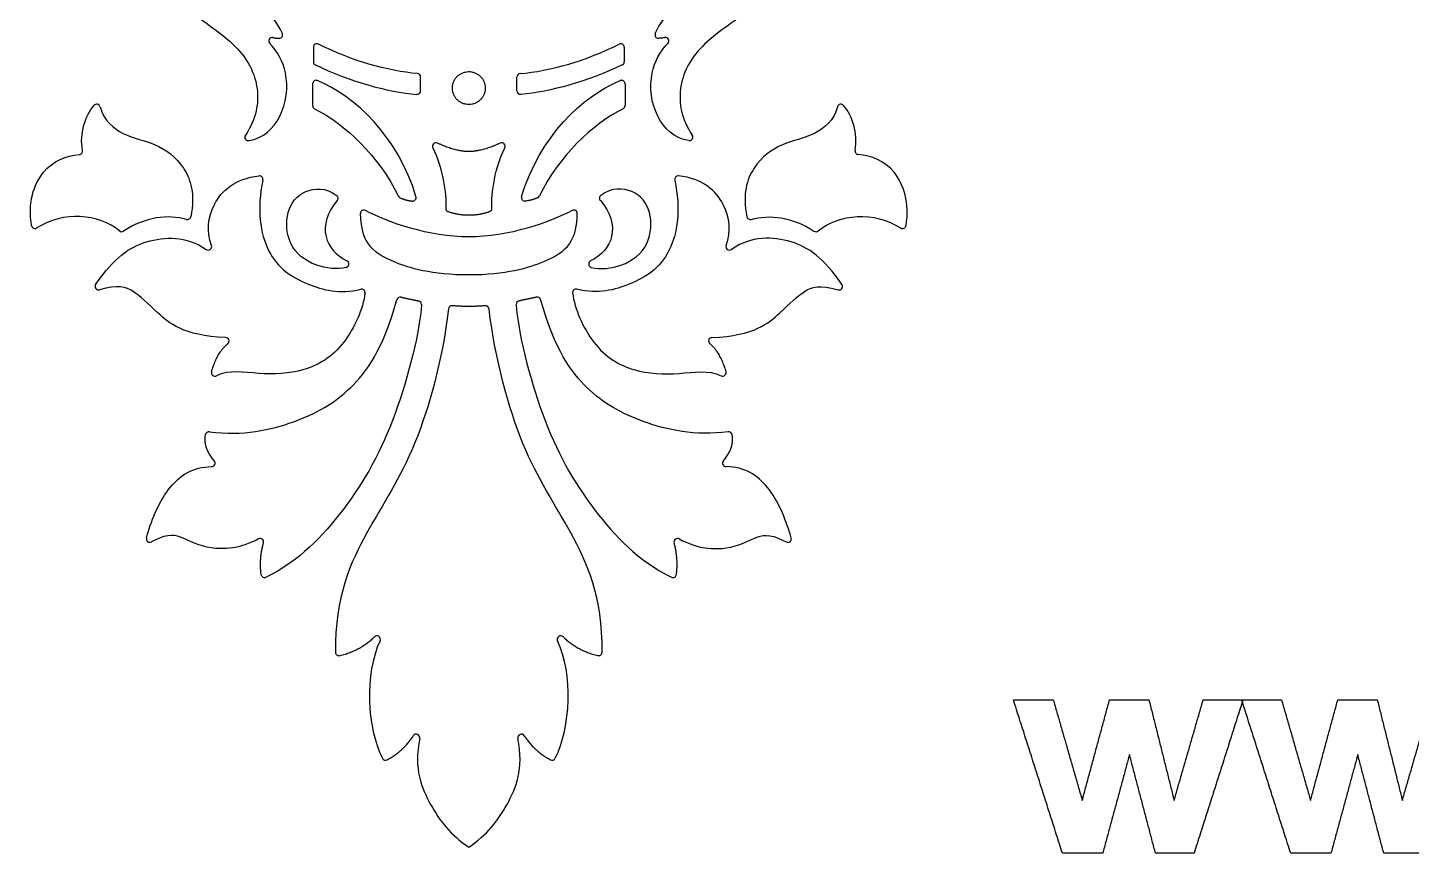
# Model space of a CAD drawing. Header units: millimetres. Extents: x -84 to 83, y -94 to 93.
# Drawn here: x -39.54 to -13.5, y -92.64 to -77.11 of the extents above; entities that cross this region are included whole.
import ezdxf

# ---------------------------------------------------------------- set-up
doc = ezdxf.new("R2010")
doc.units = ezdxf.units.MM
doc.header["$MEASUREMENT"] = 0
doc.layers.add('Default', color=18, linetype='Continuous')

msp = doc.modelspace()

# ---------------------------------------------------------------- linework, layer by layer
at = {"layer": 'Default', "color": 5}
for p, q in [((-34.16, -77.473), (-34.16, -77.748)), ((-28.309, -77.473), (-28.309, -77.748)), ((-32.141, -78.294), (-32.141, -78.035)), ((-30.329, -78.294), (-30.329, -78.035)), ((-34.175, -78.162), (-34.175, -78.573)), ((-28.294, -78.162), (-28.294, -78.573)), ((-37.301, -86.702), (-37.287, -86.655)), ((-25.168, -86.702), (-25.182, -86.655)), ((-37.154, -86.752), (-37.209, -86.78)), ((-25.316, -86.752), (-25.261, -86.78))]:
    msp.add_line(p, q, dxfattribs=at)
for centre, start, end in [((-34.935, -77.357), 78.2015, 225.9792), ((-34.805, -77.241), 270.1348, 22.3526), ((-27.664, -77.241), 157.6474, 269.8652), ((-27.535, -77.357), 314.0208, 101.7985), ((-34.095, -77.473), 62.8194, 180), ((-28.375, -77.473), 360, 117.1806), ((-34.095, -77.748), 180, 244.4769), ((-28.375, -77.748), 295.5231, 360), ((-34.109, -78.162), 67.9837, 180), ((-32.207, -78.035), 0, 85.3857), ((-30.263, -78.035), 94.6143, 180), ((-28.36, -78.162), 0, 112.0163), ((-32.207, -78.294), 265.5346, 0), ((-30.263, -78.294), 180, 274.4654), ((-38.24, -78.611), 15.4632, 139.5917), ((-34.109, -78.573), 180, 243.8794), ((-28.36, -78.573), 296.1206, 360), ((-24.23, -78.611), 40.4083, 164.5368), ((-35.385, -79.166), 146.6796, 279.4342), ((-27.084, -79.166), 260.5658, 33.3204), ((-38.57, -79.426), 275.4137, 10.3884), ((-31.854, -79.337), 65.2878, 207.8917), ((-30.615, -79.337), 332.1083, 114.7122), ((-23.899, -79.426), 169.6116, 264.5863), ((-35.175, -79.96), 347.625, 96.3573), ((-27.295, -79.96), 83.6427, 192.375), ((-33.76, -80.316), 318.1121, 52.6474), ((-32.507, -80.244), 205.4335, 243.767), ((-32.293, -80.302), 264.2821, 16.4132), ((-30.177, -80.302), 163.5868, 275.7179), ((-29.963, -80.244), 296.233, 334.5665), ((-28.71, -80.316), 127.3526, 221.8879), ((-36.532, -80.649), 254.6059, 348.8596), ((-33.211, -80.603), 61.3747, 181.8462), ((-31.604, -80.501), 175.638, 249.583), ((-30.865, -80.501), 290.417, 4.362), ((-29.258, -80.603), 358.1538, 118.6253), ((-25.938, -80.649), 191.1404, 285.3941), ((-39.399, -80.819), 189.9073, 302.7885), ((-37.767, -80.878), 230.3216, 303.1977), ((-24.702, -80.878), 236.8023, 309.6784), ((-23.071, -80.819), 237.2115, 350.0927), ((-36.14, -81.224), 235.6809, 20.0453), ((-26.329, -81.224), 159.9547, 304.3191), ((-33.557, -81.552), 284.788, 63.7579), ((-28.913, -81.552), 116.2421, 255.212), ((-38.204, -81.974), 145.001, 286.8497), ((-33.254, -82.09), 353.4844, 103.5864), ((-29.216, -82.09), 76.4136, 186.5156), ((-24.265, -81.974), 253.1503, 34.999), ((-32.523, -82.239), 76.8256, 164.0858), ((-32.192, -82.311), 356.7181, 79.0029), ((-30.277, -82.311), 100.9971, 183.2819), ((-29.946, -82.239), 15.9142, 103.1744), ((-31.551, -82.403), 85.2098, 173.0676), ((-30.919, -82.403), 6.9324, 94.7902), ((-35.814, -83), 308.9301, 87.5865), ((-26.656, -83), 92.4135, 231.0699), ((-36.014, -83.594), 163.5312, 295.0599), ((-26.456, -83.594), 244.9401, 16.4688), ((-36.126, -84.773), 82.2663, 169.2036), ((-26.344, -84.773), 10.7964, 97.7337), ((-36.076, -85.298), 270.2093, 40.1288), ((-26.393, -85.298), 139.8712, 269.7907), ((-37.238, -86.721), 163.6105, 296.2948), ((-35.162, -86.782), 343.2819, 118.128), ((-27.308, -86.782), 61.872, 196.7181), ((-25.231, -86.721), 243.7052, 16.3895), ((-35.078, -87.383), 186.2452, 295.7464), ((-27.391, -87.383), 244.2536, 353.7548), ((-32.964, -88.613), 334.619, 134.1925), ((-29.505, -88.613), 45.8075, 205.381), ((-33.678, -88.854), 180.7176, 283.8059), ((-28.792, -88.854), 256.1941, 359.2824), ((-32.224, -90.462), 348.5839, 147.2735), ((-30.246, -90.462), 32.7265, 191.4161), ((-32.803, -90.82), 206.712, 298.2909), ((-29.666, -90.82), 241.7091, 333.288)]:
    msp.add_arc(centre, 0.0658, start, end, dxfattribs=at)
for points, knots in [([(-35.692, -75.406), (-36.001, -75.042), (-36.742, -74.798), (-37.345, -75.32), (-37.223, -76.163), (-36.578, -76.765), (-35.525, -77.44), (-35.138, -78.199), (-35.23, -78.811), (-35.44, -79.13)], [38.537936, 38.537936, 38.537936, 38.537936, 40.018948, 41.555852, 43.092757, 44.629662, 46.166566, 47.703471, 49.081247, 49.081247, 49.081247, 49.081247]), ([(-26.777, -75.406), (-26.468, -75.042), (-25.727, -74.798), (-25.125, -75.32), (-25.246, -76.163), (-25.891, -76.765), (-26.945, -77.44), (-27.332, -78.199), (-27.239, -78.811), (-27.029, -79.13)], [38.537936, 38.537936, 38.537936, 38.537936, 40.018947, 41.555852, 43.092757, 44.629661, 46.166566, 47.703471, 49.081247, 49.081247, 49.081247, 49.081247]), ([(-35.374, -79.231), (-35.1, -79.185), (-34.693, -78.783), (-34.603, -78.003), (-34.831, -77.549), (-34.981, -77.404)], [49.312947, 49.312947, 49.312947, 49.312947, 50.520356, 51.929996, 53.010153, 53.010153, 53.010153, 53.010153]), ([(-27.095, -79.231), (-27.37, -79.185), (-27.776, -78.783), (-27.866, -78.003), (-27.639, -77.549), (-27.489, -77.404)], [49.312947, 49.312947, 49.312947, 49.312947, 50.520356, 51.929996, 53.010153, 53.010153, 53.010153, 53.010153]), ([(-38.176, -78.594), (-38.103, -78.858), (-37.71, -79.174), (-37.139, -79.251), (-36.559, -79.667), (-36.383, -80.234), (-36.467, -80.662)], [22.590636, 22.590636, 22.590636, 22.590636, 23.713815, 24.986434, 26.259053, 27.466049, 27.466049, 27.466049, 27.466049]), ([(-24.293, -78.594), (-24.366, -78.858), (-24.76, -79.174), (-25.33, -79.251), (-25.911, -79.667), (-26.087, -80.234), (-26.002, -80.662)], [22.590636, 22.590636, 22.590636, 22.590636, 23.713815, 24.986434, 26.259053, 27.466049, 27.466049, 27.466049, 27.466049]), ([(-39.463, -80.83), (-39.538, -80.406), (-39.312, -79.703), (-38.81, -79.515), (-38.564, -79.492)], [32.628282, 32.628282, 32.628282, 32.628282, 34.143059, 35.624788, 35.624788, 35.624788, 35.624788]), ([(-23.006, -80.83), (-22.932, -80.406), (-23.157, -79.703), (-23.659, -79.515), (-23.905, -79.492)], [32.628282, 32.628282, 32.628282, 32.628282, 34.143059, 35.624788, 35.624788, 35.624788, 35.624788]), ([(-36.078, -81.201), (-36.172, -80.943), (-36.121, -80.388), (-35.64, -79.945), (-35.182, -79.894)], [50.078696, 50.078696, 50.078696, 50.078696, 51.604571, 53.23414, 53.23414, 53.23414, 53.23414]), ([(-26.391, -81.201), (-26.297, -80.943), (-26.348, -80.388), (-26.829, -79.945), (-27.287, -79.894)], [50.078696, 50.078696, 50.078696, 50.078696, 51.604571, 53.23414, 53.23414, 53.23414, 53.23414]), ([(-35.11, -79.974), (-35.23, -80.519), (-35.088, -81.471), (-34.333, -81.95), (-33.674, -82.123), (-33.269, -82.026)], [53.423914, 53.423914, 53.423914, 53.423914, 55.261839, 57.196917, 58.896199, 58.896199, 58.896199, 58.896199]), ([(-33.54, -81.616), (-33.713, -81.661), (-34.201, -81.6), (-34.661, -81.207), (-34.693, -80.538), (-34.378, -80.141), (-33.928, -80.105), (-33.72, -80.264)], [10.546271, 10.546271, 10.546271, 10.546271, 11.373381, 12.463488, 13.553595, 14.643701, 15.64384, 15.64384, 15.64384, 15.64384]), ([(-27.359, -79.974), (-27.239, -80.519), (-27.381, -81.471), (-28.136, -81.95), (-28.796, -82.123), (-29.2, -82.026)], [53.423914, 53.423914, 53.423914, 53.423914, 55.261839, 57.196917, 58.896199, 58.896199, 58.896199, 58.896199]), ([(-28.929, -81.616), (-28.756, -81.661), (-28.268, -81.6), (-27.809, -81.207), (-27.776, -80.538), (-28.091, -80.141), (-28.542, -80.105), (-28.75, -80.264)], [10.546271, 10.546271, 10.546271, 10.546271, 11.373381, 12.463488, 13.553595, 14.643701, 15.64384, 15.64384, 15.64384, 15.64384]), ([(-33.711, -80.36), (-33.903, -80.574), (-34.035, -81.043), (-33.735, -81.391), (-33.528, -81.493)], [15.808835, 15.808835, 15.808835, 15.808835, 17.052433, 18.159974, 18.159974, 18.159974, 18.159974]), ([(-28.759, -80.36), (-28.567, -80.574), (-28.434, -81.043), (-28.734, -81.391), (-28.942, -81.493)], [15.808835, 15.808835, 15.808835, 15.808835, 17.052433, 18.159974, 18.159974, 18.159974, 18.159974]), ([(-33.277, -80.605), (-33.269, -80.845), (-33.197, -81.16), (-32.817, -81.495), (-31.921, -81.752), (-31.235, -81.752)], [17.861639, 17.861639, 17.861639, 17.861639, 19.09501, 20.518543, 21.942075, 21.942075, 21.942075, 21.942075]), ([(-31.235, -81.752), (-30.548, -81.752), (-29.652, -81.495), (-29.273, -81.16), (-29.2, -80.845), (-29.193, -80.605)], [21.942075, 21.942075, 21.942075, 21.942075, 23.365607, 24.789139, 26.022511, 26.022511, 26.022511, 26.022511]), ([(-38.258, -81.936), (-37.902, -81.429), (-37.372, -81.045), (-36.552, -81.022), (-36.177, -81.278)], [45.932801, 45.932801, 45.932801, 45.932801, 47.880642, 49.826732, 49.826732, 49.826732, 49.826732]), ([(-24.212, -81.936), (-24.567, -81.429), (-25.098, -81.045), (-25.917, -81.022), (-26.292, -81.278)], [45.932801, 45.932801, 45.932801, 45.932801, 47.880642, 49.826732, 49.826732, 49.826732, 49.826732]), ([(-35.811, -82.935), (-36.616, -82.901), (-37.159, -82.417), (-37.521, -82.047), (-37.837, -81.932), (-38.185, -82.037)], [41.359786, 41.359786, 41.359786, 41.359786, 42.841799, 44.332956, 45.685229, 45.685229, 45.685229, 45.685229]), ([(-26.658, -82.935), (-25.853, -82.901), (-25.311, -82.417), (-24.948, -82.047), (-24.632, -81.932), (-24.285, -82.037)], [41.359786, 41.359786, 41.359786, 41.359786, 42.841799, 44.332956, 45.685229, 45.685229, 45.685229, 45.685229]), ([(-36.117, -84.708), (-35.485, -84.793), (-34.415, -84.544), (-33.458, -83.998), (-32.86, -83.181), (-32.587, -82.221)], [61.907341, 61.907341, 61.907341, 61.907341, 64.357783, 66.882582, 69.355953, 69.355953, 69.355953, 69.355953]), ([(-33.188, -82.097), (-33.222, -82.392), (-33.576, -83.178), (-34.328, -83.605), (-35.174, -83.644), (-35.741, -83.539), (-35.986, -83.654)], [59.088363, 59.088363, 59.088363, 59.088363, 60.44032, 61.94231, 63.444301, 64.853662, 64.853662, 64.853662, 64.853662]), ([(-26.353, -84.708), (-26.984, -84.793), (-28.054, -84.544), (-29.012, -83.998), (-29.609, -83.181), (-29.883, -82.221)], [61.907341, 61.907341, 61.907341, 61.907341, 64.357783, 66.882582, 69.355953, 69.355953, 69.355953, 69.355953]), ([(-29.281, -82.097), (-29.247, -82.392), (-28.894, -83.178), (-28.142, -83.605), (-27.295, -83.644), (-26.728, -83.539), (-26.483, -83.654)], [59.088363, 59.088363, 59.088363, 59.088363, 60.44032, 61.94231, 63.444301, 64.853662, 64.853662, 64.853662, 64.853662]), ([(-32.126, -82.314), (-32.155, -82.809), (-32.589, -84.557), (-33.466, -86.122), (-34.429, -87.143), (-35.05, -87.442)], [43.164921, 43.164921, 43.164921, 43.164921, 46.344138, 49.650854, 52.583222, 52.583222, 52.583222, 52.583222]), ([(-31.616, -82.395), (-31.733, -83.354), (-32.232, -85.179), (-33.148, -86.484), (-33.757, -87.813), (-33.744, -88.855)], [87.842104, 87.842104, 87.842104, 87.842104, 91.362885, 94.961156, 98.469639, 98.469639, 98.469639, 98.469639]), ([(-28.726, -88.855), (-28.713, -87.813), (-29.321, -86.484), (-30.238, -85.179), (-30.737, -83.354), (-30.853, -82.395)], [75.787671, 75.787671, 75.787671, 75.787671, 79.296155, 82.894426, 86.415206, 86.415206, 86.415206, 86.415206]), ([(-30.343, -82.314), (-30.315, -82.809), (-29.881, -84.557), (-29.004, -86.122), (-28.041, -87.143), (-27.42, -87.442)], [43.164921, 43.164921, 43.164921, 43.164921, 46.344138, 49.650854, 52.583222, 52.583222, 52.583222, 52.583222]), ([(-37.287, -86.655), (-37.192, -86.33), (-36.932, -85.704), (-36.43, -85.365), (-36.076, -85.364)], [57.576748, 57.576748, 57.576748, 57.576748, 59.166112, 60.621291, 60.621291, 60.621291, 60.621291]), ([(-25.182, -86.655), (-25.278, -86.33), (-25.537, -85.704), (-26.039, -85.365), (-26.394, -85.364)], [57.576748, 57.576748, 57.576748, 57.576748, 59.166112, 60.621291, 60.621291, 60.621291, 60.621291]), ([(-35.193, -86.724), (-35.546, -86.913), (-36.178, -86.94), (-36.618, -86.679), (-36.883, -86.619), (-37.154, -86.752)], [53.934729, 53.934729, 53.934729, 53.934729, 54.990037, 56.091507, 57.192977, 57.192977, 57.192977, 57.192977]), ([(-27.276, -86.724), (-26.923, -86.913), (-26.291, -86.94), (-25.851, -86.679), (-25.587, -86.619), (-25.316, -86.752)], [53.934729, 53.934729, 53.934729, 53.934729, 54.990037, 56.091507, 57.192977, 57.192977, 57.192977, 57.192977]), ([(-32.159, -90.475), (-32.276, -91.051), (-31.96, -91.805), (-31.579, -92.289), (-31.235, -92.52)], [61.572021, 61.572021, 61.572021, 61.572021, 63.400428, 65.346491, 65.346491, 65.346491, 65.346491]), ([(-31.235, -92.52), (-30.891, -92.289), (-30.51, -91.805), (-30.194, -91.051), (-30.31, -90.475)], [65.346491, 65.346491, 65.346491, 65.346491, 67.292555, 69.120962, 69.120962, 69.120962, 69.120962])]:
    msp.add_open_spline(points, degree=3, knots=knots, dxfattribs=at)
for points, degree in [([(-34.744, -77.216), (-34.883, -76.88), (-35.399, -76.324), (-36.123, -75.925)], 3), ([(-27.725, -77.216), (-27.587, -76.88), (-27.071, -76.324), (-26.346, -75.925)], 3), ([(-34.922, -77.293), (-34.855, -77.307), (-34.805, -77.306)], 2), ([(-27.548, -77.293), (-27.615, -77.307), (-27.664, -77.306)], 2), ([(-32.201, -77.969), (-32.76, -77.924), (-33.456, -77.726), (-34.065, -77.414)], 3), ([(-30.268, -77.969), (-29.71, -77.924), (-29.013, -77.726), (-28.405, -77.414)], 3), ([(-34.123, -77.808), (-33.478, -78.115), (-32.775, -78.316), (-32.212, -78.36)], 3), ([(-28.347, -77.808), (-28.991, -78.115), (-29.695, -78.316), (-30.258, -78.36)], 3), ([(-32.23, -80.283), (-32.56, -79.162), (-33.38, -78.386), (-34.085, -78.101)], 3), ([(-30.946, -78.354), (-30.939, -78.335), (-30.928, -78.296), (-30.923, -78.235), (-30.931, -78.174), (-30.95, -78.116), (-30.98, -78.063), (-31.02, -78.017), (-31.068, -77.979), (-31.122, -77.952), (-31.181, -77.935), (-31.242, -77.931), (-31.303, -77.938), (-31.361, -77.957), (-31.414, -77.987), (-31.46, -78.027), (-31.498, -78.075), (-31.525, -78.13), (-31.542, -78.189), (-31.546, -78.249), (-31.539, -78.31), (-31.52, -78.368), (-31.49, -78.421), (-31.45, -78.468), (-31.402, -78.505), (-31.347, -78.533), (-31.288, -78.549), (-31.228, -78.554), (-31.167, -78.546), (-31.109, -78.527), (-31.056, -78.497), (-31.009, -78.457), (-30.972, -78.409), (-30.953, -78.373), (-30.946, -78.354)], 3), ([(-30.24, -80.283), (-29.91, -79.162), (-29.089, -78.386), (-28.385, -78.101)], 3), ([(-38.506, -79.414), (-38.564, -79.095), (-38.451, -78.758), (-38.29, -78.569)], 3), ([(-34.138, -78.632), (-33.569, -78.911), (-32.917, -79.534), (-32.566, -80.272)], 3), ([(-28.331, -78.632), (-28.9, -78.911), (-29.553, -79.534), (-29.903, -80.272)], 3), ([(-23.964, -79.414), (-23.905, -79.095), (-24.019, -78.758), (-24.18, -78.569)], 3), ([(-31.913, -79.368), (-31.734, -79.705), (-31.65, -80.236), (-31.67, -80.496)], 3), ([(-31.235, -79.437), (-31.479, -79.437), (-31.827, -79.277)], 2), ([(-30.643, -79.277), (-30.991, -79.437), (-31.235, -79.437)], 2), ([(-30.799, -80.496), (-30.819, -80.236), (-30.735, -79.705), (-30.557, -79.368)], 3), ([(-32.536, -80.303), (-32.431, -80.354), (-32.299, -80.367)], 2), ([(-29.934, -80.303), (-30.038, -80.354), (-30.17, -80.367)], 2), ([(-37.809, -80.928), (-38.202, -80.603), (-38.868, -80.555), (-39.363, -80.874)], 3), ([(-36.549, -80.713), (-36.899, -80.616), (-37.319, -80.663), (-37.731, -80.933)], 3), ([(-31.235, -81.043), (-31.972, -81.043), (-32.775, -80.766), (-33.18, -80.545)], 3), ([(-31.627, -80.563), (-31.451, -80.629), (-31.235, -80.629)], 2), ([(-29.29, -80.545), (-29.695, -80.766), (-30.497, -81.043), (-31.235, -81.043)], 3), ([(-31.235, -80.629), (-31.018, -80.629), (-30.842, -80.563)], 2), ([(-25.92, -80.713), (-25.571, -80.616), (-25.15, -80.663), (-24.738, -80.933)], 3), ([(-24.66, -80.928), (-24.267, -80.603), (-23.601, -80.555), (-23.107, -80.874)], 3), ([(-32.508, -82.175), (-32.338, -82.215), (-32.18, -82.246)], 2), ([(-29.961, -82.175), (-30.131, -82.215), (-30.29, -82.246)], 2), ([(-31.235, -82.351), (-31.381, -82.351), (-31.545, -82.337)], 2), ([(-30.924, -82.337), (-31.088, -82.351), (-31.235, -82.351)], 2), ([(-36.077, -83.575), (-35.969, -83.211), (-35.772, -83.052)], 2), ([(-26.392, -83.575), (-26.5, -83.211), (-26.697, -83.052)], 2), ([(-36.026, -85.256), (-36.237, -85.005), (-36.19, -84.76)], 2), ([(-26.444, -85.256), (-26.233, -85.005), (-26.279, -84.76)], 2), ([(-35.144, -87.39), (-35.179, -87.068), (-35.099, -86.801)], 2), ([(-27.326, -87.39), (-27.29, -87.068), (-27.371, -86.801)], 2), ([(-33.662, -88.918), (-33.275, -88.823), (-33.01, -88.566)], 2), ([(-32.905, -88.641), (-33.201, -89.265), (-33.155, -90.267), (-32.862, -90.849)], 3), ([(-29.607, -90.849), (-29.314, -90.267), (-29.268, -89.265), (-29.565, -88.641)], 3), ([(-29.459, -88.566), (-29.194, -88.823), (-28.807, -88.918)], 2), ([(-20.062, -92.638), (-20.523, -91.193), (-20.985, -89.749)], 2), ([(-20.985, -89.749), (-20.61, -89.749), (-20.235, -89.749)], 2), ([(-20.235, -89.749), (-19.962, -90.695), (-19.689, -91.642)], 2), ([(-19.689, -91.642), (-19.432, -90.695), (-19.175, -89.749)], 2), ([(-19.175, -89.749), (-18.804, -89.749), (-18.434, -89.749)], 2), ([(-18.434, -89.749), (-18.197, -90.695), (-17.96, -91.642)], 2), ([(-17.96, -91.642), (-17.686, -90.695), (-17.412, -89.749)], 2), ([(-16.664, -89.749), (-17.124, -91.193), (-17.585, -92.638)], 2), ([(-17.412, -89.749), (-17.038, -89.749), (-16.664, -89.749)], 2), ([(-15.766, -92.638), (-16.227, -91.193), (-16.689, -89.749)], 2), ([(-16.689, -89.749), (-16.314, -89.749), (-15.939, -89.749)], 2), ([(-15.939, -89.749), (-15.666, -90.695), (-15.392, -91.642)], 2), ([(-15.392, -91.642), (-15.136, -90.695), (-14.879, -89.749)], 2), ([(-14.879, -89.749), (-14.508, -89.749), (-14.137, -89.749)], 2), ([(-14.137, -89.749), (-13.901, -90.695), (-13.664, -91.642)], 2), ([(-13.664, -91.642), (-13.39, -90.695), (-13.116, -89.749)], 2), ([(-32.772, -90.878), (-32.462, -90.711), (-32.279, -90.427)], 2), ([(-30.19, -90.427), (-30.008, -90.711), (-29.697, -90.878)], 2), ([(-18.8, -90.78), (-19.052, -91.709), (-19.304, -92.638)], 2), ([(-18.31, -92.638), (-18.555, -91.709), (-18.8, -90.78)], 2), ([(-14.503, -90.78), (-14.756, -91.709), (-15.008, -92.638)], 2), ([(-14.014, -92.638), (-14.259, -91.709), (-14.503, -90.78)], 2), ([(-19.304, -92.638), (-19.683, -92.638), (-20.062, -92.638)], 2), ([(-17.585, -92.638), (-17.948, -92.638), (-18.31, -92.638)], 2), ([(-15.008, -92.638), (-15.387, -92.638), (-15.766, -92.638)], 2), ([(-13.288, -92.638), (-13.651, -92.638), (-14.014, -92.638)], 2)]:
    msp.add_open_spline(points, degree=degree, dxfattribs=at)

doc.saveas('drawing.dxf')
